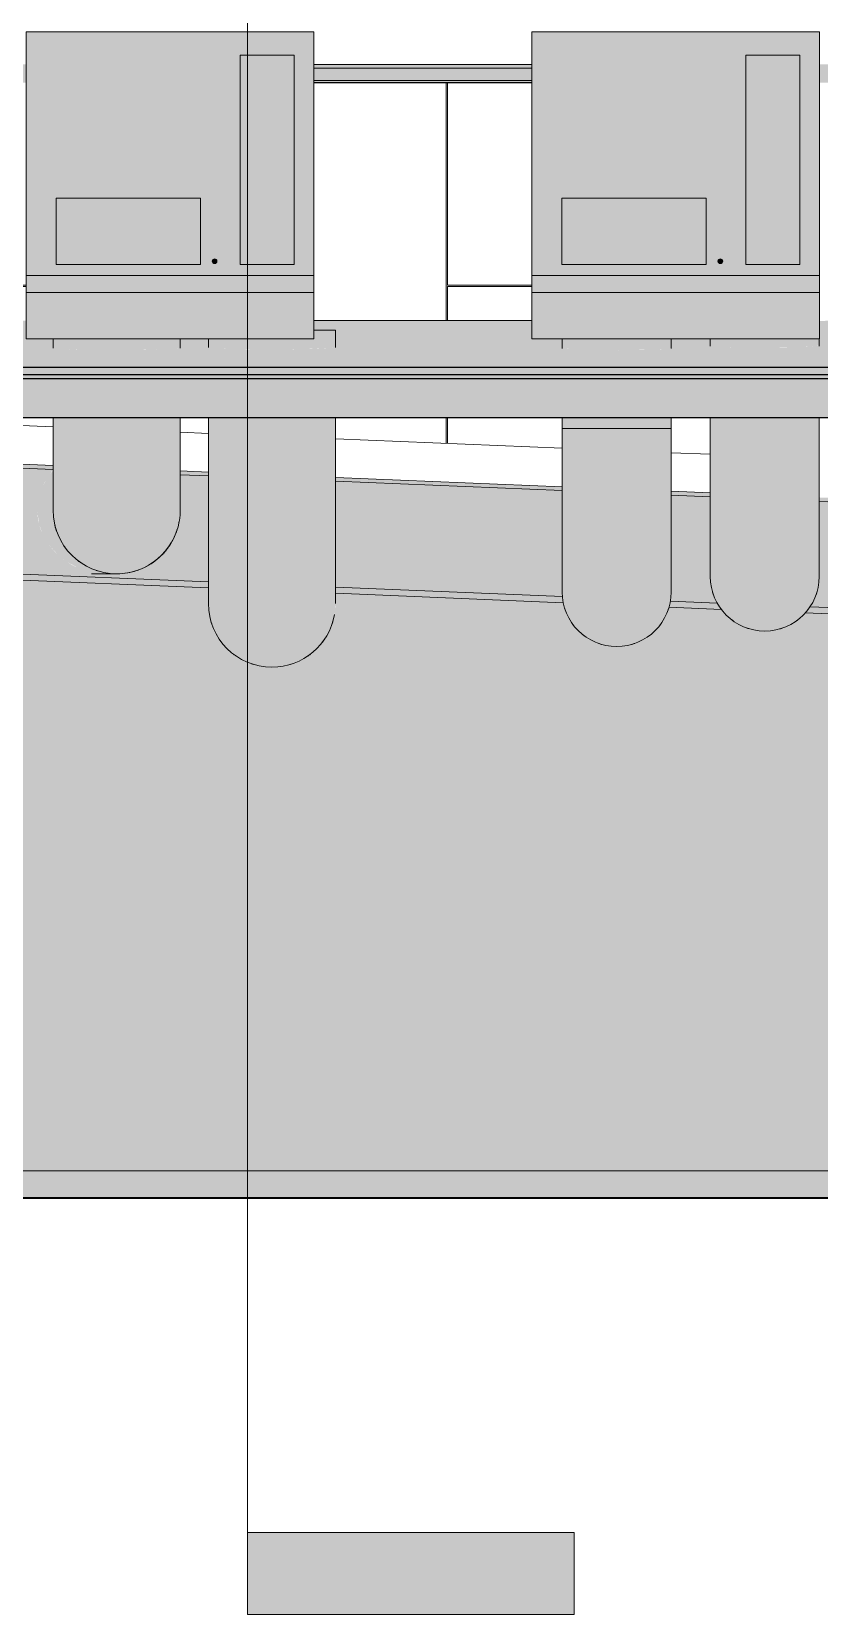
# Model space of a CAD drawing. Header units: inches. Extents: x -55396 to -733, y -290 to 853.
# Drawn here: x -19091.2 to -18917.8, y -97.7 to 250.7 of the extents above; entities that cross this region are included whole.
import ezdxf

# ---------------------------------------------------------------- set-up
doc = ezdxf.new("R2010")
doc.units = ezdxf.units.IN
doc.header["$MEASUREMENT"] = 0
for name, color, linetype, lineweight in [('A-CLNG', 13, 'Continuous', 9), ('A-CLNG-PATT', 13, 'Continuous', 25), ('A-ROOF', 132, 'Continuous', 9), ('A-WALL', 113, 'Continuous', 9), ('A-WALL-PATT', 111, 'Continuous', 25), ('C-BLDG-PADS', 91, 'Continuous', 9), ('C-TOPO', 7, 'Continuous', 9), ('G-ANNO-SYMB', 111, 'Continuous', 9), ('I-WALL', 2, 'Continuous', 9), ('L-SITE-WALL', 31, 'Continuous', 9), ('M-EQPM', 50, 'Continuous', 9), ('M-HVAC-DUCT', 70, 'Continuous', 9), ('M-HVAC-DUCT-ANNO', 70, 'Continuous', 9), ('S-BEAM', 12, 'Continuous', 9)]:
    doc.layers.add(name, color=color, linetype=linetype, lineweight=lineweight)

# ---------------------------------------------------------------- blocks, each defined once
blk = doc.blocks.new('Carrier_48TC_Standard_Efficiency_Gas_Heat_Electric_Cooling_Packaged_Rooftop_Unit_3_to_15_nominal_tons - 15 ton 48TC__16-873539-Section 7')
at = {"layer": 'M-EQPM'}
h = blk.add_hatch(color=256, dxfattribs=at)
h.paths.add_polyline_path([(22559.12, 193.33), (22622.49, 193.33), (22622.49, 250.7), (22559.12, 250.7), (22559.12, 193.61)], flags=0)
h.paths.add_polyline_path([(22618.12, 199.45), (22606.24, 199.45), (22606.24, 245.58), (22618.12, 245.58), (22618.12, 232.67)], flags=0)
h.paths.add_polyline_path([(22569.19, 199.45), (22565.74, 199.45), (22565.74, 214.08), (22597.49, 214.08), (22597.49, 199.45), (22574.04, 199.45)], flags=0)
h.paths.add_polyline_path([(22600.48, 199.7), (22600.16, 199.94), (22600.09, 200.2), (22600.48, 200.71), (22600.82, 200.66), (22601.07, 200.46), (22601.14, 200.2), (22600.88, 199.75)], flags=0)
for points in [[(22618.12, 199.45), (22618.12, 245.58), (22606.24, 245.58), (22606.24, 199.45), (22607.93, 199.45)], [(22565.74, 199.45), (22597.49, 199.45), (22597.49, 214.08), (22565.74, 214.08)], [(22600.48, 199.7), (22600.88, 199.75), (22601.14, 200.2), (22601.07, 200.46), (22600.75, 200.71), (22600.35, 200.66), (22600.09, 200.2), (22600.16, 199.94)], [(22598.24, 183.08), (22622.49, 183.08), (22622.49, 197.08), (22559.12, 197.08), (22559.12, 183.08), (22588.56, 183.08)]]:
    blk.add_hatch(color=256, dxfattribs=at).paths.add_polyline_path(points, flags=0)
for p, q in [((22559.12, 250.7), (22622.49, 250.7)), ((22559.12, 193.33), (22559.12, 250.7)), ((22622.49, 250.7), (22622.49, 193.33)), ((22618.12, 245.58), (22606.24, 245.58)), ((22606.24, 245.58), (22606.24, 199.45)), ((22618.12, 199.45), (22618.12, 245.58)), ((22597.49, 214.08), (22565.74, 214.08)), ((22565.74, 214.08), (22565.74, 199.45)), ((22597.49, 199.45), (22597.49, 214.08)), ((22565.74, 199.45), (22597.49, 199.45)), ((22606.24, 199.45), (22618.12, 199.45)), ((22559.12, 197.08), (22622.49, 197.08)), ((22559.12, 183.08), (22559.12, 197.08)), ((22622.49, 197.08), (22622.49, 183.08)), ((22622.49, 193.33), (22559.12, 193.33)), ((22622.49, 183.08), (22559.12, 183.08))]:
    blk.add_line(p, q, dxfattribs=at)
for start, end in [(0, 180), (180, 0)]:
    blk.add_arc((22600.62, 200.2), 0.523, start, end, dxfattribs=at)
blk = doc.blocks.new('Round Elbow - 1_5 D-888105-Section 7')
at = {"layer": 'M-HVAC-DUCT'}
for points in [[(22689.16, 115.38), (22689.16, 163.38), (22677.16, 163.38), (22677.18, 127.17), (22677.5, 124.65), (22678.25, 122.45), (22679.46, 120.37), (22680.67, 118.89), (22682.63, 117.32), (22684.85, 116.2), (22686.82, 115.61), (22687.99, 115.49)], [(22689.16, 115.38), (22691.71, 115.67), (22693.75, 116.29), (22695.93, 117.48), (22697.92, 119.23), (22699.14, 120.71), (22700.32, 123.03), (22700.96, 125.33), (22701.16, 127.6), (22701.16, 163.38), (22689.16, 163.38), (22689.16, 115.49)]]:
    blk.add_hatch(color=256, dxfattribs=at).paths.add_polyline_path(points, flags=0)
for p, q in [((22677.16, 163.38), (22689.16, 163.38)), ((22689.16, 163.38), (22701.16, 163.38))]:
    blk.add_line(p, q, dxfattribs=at)
at = {"layer": 'M-HVAC-DUCT', "flags": 128}
for points in [[(22677.16, 163.38), (22677.16, 161.94), (22677.16, 160.5), (22677.16, 159.07), (22677.16, 157.64), (22677.16, 156.22), (22677.16, 154.82), (22677.16, 153.43), (22677.16, 152.05), (22677.16, 150.69), (22677.16, 149.36), (22677.16, 148.04), (22677.16, 146.75), (22677.16, 145.49), (22677.16, 144.25), (22677.16, 143.05), (22677.16, 141.88), (22677.16, 140.74), (22677.16, 139.64), (22677.16, 138.57), (22677.16, 137.55), (22677.16, 136.57), (22677.16, 135.63), (22677.16, 134.73), (22677.16, 133.88), (22677.16, 133.08), (22677.16, 132.33), (22677.16, 131.62), (22677.16, 130.97), (22677.16, 130.37), (22677.16, 129.82), (22677.16, 129.33), (22677.16, 128.89), (22677.16, 128.5), (22677.16, 128.17), (22677.16, 127.9), (22677.16, 127.68), (22677.16, 127.52), (22677.16, 127.42), (22677.16, 127.38), (22677.16, 127.38)], [(22701.16, 127.38), (22701.16, 127.4), (22701.16, 127.49), (22701.16, 127.63), (22701.16, 127.83), (22701.16, 128.09), (22701.16, 128.41), (22701.16, 128.78), (22701.16, 129.2), (22701.16, 129.68), (22701.16, 130.22), (22701.16, 130.8), (22701.16, 131.44), (22701.16, 132.13), (22701.16, 132.87), (22701.16, 133.66), (22701.16, 134.5), (22701.16, 135.38), (22701.16, 136.31), (22701.16, 137.28), (22701.16, 138.29), (22701.16, 139.35), (22701.16, 140.44), (22701.16, 141.57), (22701.16, 142.73), (22701.16, 143.92), (22701.16, 145.15), (22701.16, 146.41), (22701.16, 147.69), (22701.16, 149), (22701.16, 150.33), (22701.16, 151.68), (22701.16, 153.05), (22701.16, 154.44), (22701.16, 155.84), (22701.16, 157.26), (22701.16, 158.68), (22701.16, 160.11), (22701.16, 161.55), (22701.16, 162.99), (22701.16, 163.38)]]:
    blk.add_lwpolyline(points, dxfattribs=at)
at = {"layer": 'M-HVAC-DUCT'}
for start, end in [(180, 270), (270, 0)]:
    blk.add_arc((22689.16, 127.38), 12, start, end, dxfattribs=at)
blk = doc.blocks.new('Round Elbow - 1_5 D-V249-Section 7')
at = {"layer": 'M-HVAC-DUCT'}
for points in [[(22721.77, 118.79), (22721.77, 165.76), (22709.77, 165.76), (22709.84, 130.14), (22710.12, 128.07), (22710.86, 125.86), (22711.8, 124.12), (22713.29, 122.3), (22715.25, 120.73), (22717.59, 119.57), (22719.43, 119.02), (22721.01, 118.86)], [(22721.77, 118.79), (22724.33, 119.08), (22726.37, 119.7), (22728.54, 120.89), (22730.53, 122.64), (22731.75, 124.12), (22732.93, 126.44), (22733.57, 128.74), (22733.77, 131.01), (22733.73, 165.76), (22721.77, 165.76), (22721.77, 119.02)]]:
    blk.add_hatch(color=256, dxfattribs=at).paths.add_polyline_path(points, flags=0)
at = {"layer": 'M-HVAC-DUCT', "flags": 128}
for points in [[(22709.77, 165.76), (22709.77, 165.35), (22709.77, 163.91), (22709.77, 162.48), (22709.77, 161.05), (22709.77, 159.63), (22709.77, 158.23), (22709.77, 156.84), (22709.77, 155.46), (22709.77, 154.1), (22709.77, 152.77), (22709.77, 151.45), (22709.77, 150.16), (22709.77, 148.9), (22709.77, 147.66), (22709.77, 146.46), (22709.77, 145.29), (22709.77, 144.15), (22709.77, 143.05), (22709.77, 141.98), (22709.77, 140.96), (22709.77, 139.98), (22709.77, 139.04), (22709.77, 138.14), (22709.77, 137.3), (22709.77, 136.49), (22709.77, 135.74), (22709.77, 135.04), (22709.77, 134.38), (22709.77, 133.78), (22709.77, 133.23), (22709.77, 132.74), (22709.77, 132.3), (22709.77, 131.91), (22709.77, 131.58), (22709.77, 131.31), (22709.77, 131.09), (22709.77, 130.93), (22709.77, 130.83), (22709.77, 130.79), (22709.77, 130.79)], [(22733.77, 130.79), (22733.77, 130.81), (22733.77, 130.9), (22733.77, 131.04), (22733.77, 131.25), (22733.77, 131.5), (22733.77, 131.82), (22733.77, 132.19), (22733.77, 132.61), (22733.77, 133.09), (22733.77, 133.63), (22733.77, 134.21), (22733.77, 134.85), (22733.77, 135.54), (22733.77, 136.28), (22733.77, 137.07), (22733.77, 137.91), (22733.77, 138.79), (22733.77, 139.72), (22733.77, 140.69), (22733.77, 141.7), (22733.77, 142.76), (22733.77, 143.85), (22733.77, 144.98), (22733.77, 146.14), (22733.77, 147.34), (22733.77, 148.56), (22733.77, 149.82), (22733.77, 151.1), (22733.77, 152.41), (22733.77, 153.74), (22733.77, 155.09), (22733.77, 156.46), (22733.77, 157.85), (22733.77, 159.25), (22733.77, 160.67), (22733.77, 162.09), (22733.77, 163.52), (22733.77, 164.96), (22733.77, 165.76)]]:
    blk.add_lwpolyline(points, dxfattribs=at)
at = {"layer": 'M-HVAC-DUCT'}
for start, end in [(180, 270), (270, 0)]:
    blk.add_arc((22721.77, 130.79), 12, start, end, dxfattribs=at)
blk = doc.blocks.new('Round Elbow - 1_5 D-870650-Section 7')
at = {"layer": 'M-HVAC-DUCT'}
for points in [[(22563.83, 145.38), (22565.05, 145.38), (22565.05, 154.14), (22564.44, 153.4), (22563.65, 152.23), (22562.68, 150.48), (22562.06, 148.87), (22561.97, 148.63), (22561.55, 145.38), (22562.92, 145.38)], [(22578.88, 131.38), (22577.76, 131.44), (22575.06, 131.98), (22572.46, 133.06), (22571.74, 133.47), (22570.03, 134.67), (22568.05, 136.77), (22566.74, 138.78), (22565.77, 141.07), (22565.25, 143.08), (22565.05, 145.38), (22561.55, 145.38), (22561.97, 142.29), (22562.64, 140.32), (22564.04, 137.89), (22566.19, 135.48), (22567.72, 134.26), (22570.54, 132.69), (22571.71, 132.25), (22573.24, 131.79), (22577, 131.38), (22578.82, 131.38)]]:
    blk.add_hatch(color=256, dxfattribs=at).paths.add_polyline_path(points, flags=0)
at = {"layer": 'M-HVAC-DUCT', "flags": 128}
for points in [[(22593.05, 145.38), (22593.04, 144.82), (22593.01, 144.26), (22592.95, 143.7), (22592.87, 143.15), (22592.84, 142.98)], [(22592.2, 140.58), (22592.16, 140.45), (22591.95, 139.93), (22591.72, 139.42), (22591.47, 138.91), (22591.2, 138.42), (22590.91, 137.94), (22590.61, 137.47), (22590.28, 137.02), (22589.94, 136.58), (22589.79, 136.39)], [(22592.81, 142.78), (22592.77, 142.6), (22592.65, 142.05), (22592.51, 141.51), (22592.34, 140.98), (22592.21, 140.61)], [(22589.38, 135.93), (22589.2, 135.73), (22588.81, 135.34), (22588.4, 134.95), (22587.97, 134.59), (22587.53, 134.24), (22587.08, 133.91), (22586.62, 133.6), (22586.14, 133.31), (22585.65, 133.03), (22585.32, 132.86)], [(22589.76, 136.37), (22589.58, 136.15), (22589.41, 135.96)], [(22585.3, 132.85), (22585.15, 132.78), (22584.64, 132.54), (22584.13, 132.33), (22583.85, 132.23)], [(22579.02, 131.38), (22578.92, 131.38), (22578.75, 131.38), (22578.52, 131.38), (22578.22, 131.38), (22577.85, 131.38), (22577.42, 131.38), (22576.92, 131.38), (22576.36, 131.38), (22575.74, 131.38), (22575.05, 131.38), (22574.31, 131.38), (22573.5, 131.38)], [(22582.86, 131.91), (22582.53, 131.82), (22581.98, 131.69), (22581.43, 131.58), (22580.88, 131.5), (22580.32, 131.44), (22579.76, 131.4), (22579.2, 131.38), (22579.05, 131.38)], [(22583.81, 132.22), (22583.6, 132.14), (22583.07, 131.97), (22582.91, 131.92)]]:
    blk.add_lwpolyline(points, dxfattribs=at)
at = {"layer": 'M-HVAC-DUCT'}
blk.add_arc((22579.05, 145.38), 14, 193.7244, 200, dxfattribs=at)
blk = doc.blocks.new('Round Elbow - 1_5 D-V250-Section 7')
at = {"layer": 'M-HVAC-DUCT'}
h = blk.add_hatch(color=256, dxfattribs=at)
h.paths.add_polyline_path([(22579.05, 131.38), (22579.05, 165.76), (22565.05, 165.76), (22565.12, 144.63), (22565.32, 142.77), (22566.05, 140.26), (22567.08, 138.16), (22568.47, 136.24), (22570.05, 134.66), (22572.27, 133.15), (22574.26, 132.22), (22576.62, 131.59), (22578.88, 131.39)], flags=0)
h.paths.add_polyline_path([(22579.05, 180.61), (22579.05, 183.08), (22565.05, 182.99), (22565.12, 181.16), (22565.42, 181.07), (22566.84, 180.91), (22571.74, 180.7), (22578.88, 180.61)], flags=0)
h = blk.add_hatch(color=256, dxfattribs=at)
h.paths.add_polyline_path([(22579.05, 131.38), (22581.48, 131.59), (22584.19, 132.39), (22586.05, 133.26), (22588.05, 134.66), (22590.01, 136.71), (22591.18, 138.38), (22592.21, 140.59), (22592.88, 143.44), (22593.05, 146.3), (22593.01, 165.76), (22579.05, 165.76), (22579.05, 131.62)], flags=0)
h.paths.add_polyline_path([(22579.05, 180.61), (22586.71, 180.71), (22591.26, 180.91), (22592.88, 181.11), (22593.05, 181.2), (22593.05, 183.08), (22579.05, 183.08), (22579.05, 182.21)], flags=0)
at = {"layer": 'M-HVAC-DUCT', "flags": 128}
for points in [[(22565.05, 183.08), (22565.05, 182.35), (22565.05, 181.04)], [(22593.05, 181.04), (22593.05, 181.9), (22593.05, 183.08)], [(22565.05, 165.76), (22565.05, 165.07), (22565.05, 163.66), (22565.05, 162.3), (22565.05, 160.97), (22565.05, 159.69), (22565.05, 158.44), (22565.05, 157.25), (22565.05, 156.1), (22565.05, 155.01), (22565.05, 153.96), (22565.05, 152.97), (22565.05, 152.04), (22565.05, 151.16), (22565.05, 150.34), (22565.05, 149.58), (22565.05, 148.87), (22565.05, 148.23), (22565.05, 147.66), (22565.05, 147.14), (22565.05, 146.69), (22565.05, 146.31), (22565.05, 145.99), (22565.05, 145.74), (22565.05, 145.55), (22565.05, 145.43), (22565.05, 145.38), (22565.05, 145.38)], [(22593.05, 145.38), (22593.05, 145.41), (22593.05, 145.51), (22593.05, 145.68), (22593.05, 145.92), (22593.05, 146.22), (22593.05, 146.58), (22593.05, 147.02), (22593.05, 147.51), (22593.05, 148.07), (22593.05, 148.7), (22593.05, 149.38), (22593.05, 150.13), (22593.05, 150.93), (22593.05, 151.79), (22593.05, 152.72), (22593.05, 153.69), (22593.05, 154.72), (22593.05, 155.8), (22593.05, 156.94), (22593.05, 158.12), (22593.05, 159.35), (22593.05, 160.62), (22593.05, 161.94), (22593.05, 163.29), (22593.05, 164.69), (22593.05, 165.76)]]:
    blk.add_lwpolyline(points, dxfattribs=at)
at = {"layer": 'M-HVAC-DUCT'}
for start, end in [(180, 270), (270, 350)]:
    blk.add_arc((22579.05, 145.38), 14, start, end, dxfattribs=at)
blk = doc.blocks.new('Round Elbow - 1_5 D-V251-Section 7')
at = {"layer": 'M-HVAC-DUCT'}
for points in [[(22613.25, 110.83), (22613.25, 165.76), (22599.25, 165.76), (22599.31, 124.09), (22599.51, 122.22), (22600.25, 119.72), (22601.28, 117.61), (22602.87, 115.49), (22604.25, 114.11), (22606.47, 112.61), (22608.46, 111.68), (22610.82, 111.05), (22612.77, 110.88)], [(22613.25, 110.83), (22615.68, 111.05), (22618.39, 111.84), (22620.25, 112.71), (22622.25, 114.11), (22624.21, 116.17), (22625.37, 117.83), (22626.49, 120.37), (22627.08, 122.9), (22627.25, 125.75), (22627.2, 165.76), (22613.25, 165.76), (22613.25, 111.07)]]:
    blk.add_hatch(color=256, dxfattribs=at).paths.add_polyline_path(points, flags=0)
at = {"layer": 'M-HVAC-DUCT', "flags": 128}
for points in [[(22599.25, 165.76), (22599.25, 165.16), (22599.25, 163.48), (22599.25, 161.81), (22599.25, 160.14), (22599.25, 158.49), (22599.25, 156.85), (22599.25, 155.23), (22599.25, 153.62), (22599.25, 152.04), (22599.25, 150.48), (22599.25, 148.95), (22599.25, 147.44), (22599.25, 145.97), (22599.25, 144.53), (22599.25, 143.12), (22599.25, 141.75), (22599.25, 140.43), (22599.25, 139.14), (22599.25, 137.9), (22599.25, 136.71), (22599.25, 135.56), (22599.25, 134.46), (22599.25, 133.42), (22599.25, 132.43), (22599.25, 131.49), (22599.25, 130.61), (22599.25, 129.79), (22599.25, 129.03), (22599.25, 128.33), (22599.25, 127.69), (22599.25, 127.11), (22599.25, 126.6), (22599.25, 126.15), (22599.25, 125.76), (22599.25, 125.45), (22599.25, 125.19), (22599.25, 125.01), (22599.25, 124.89), (22599.25, 124.84), (22599.25, 124.83)], [(22627.25, 124.83), (22627.25, 124.87), (22627.25, 124.97), (22627.25, 125.14), (22627.25, 125.37), (22627.25, 125.67), (22627.25, 126.04), (22627.25, 126.47), (22627.25, 126.97), (22627.25, 127.53), (22627.25, 128.15), (22627.25, 128.84), (22627.25, 129.58), (22627.25, 130.39), (22627.25, 131.25), (22627.25, 132.17), (22627.25, 133.15), (22627.25, 134.18), (22627.25, 135.26), (22627.25, 136.39), (22627.25, 137.57), (22627.25, 138.8), (22627.25, 140.07), (22627.25, 141.39), (22627.25, 142.75), (22627.25, 144.14), (22627.25, 145.57), (22627.25, 147.04), (22627.25, 148.54), (22627.25, 150.06), (22627.25, 151.62), (22627.25, 153.19), (22627.25, 154.79), (22627.25, 156.41), (22627.25, 158.05), (22627.25, 159.7), (22627.25, 161.36), (22627.25, 163.03), (22627.25, 164.7), (22627.25, 165.76)]]:
    blk.add_lwpolyline(points, dxfattribs=at)
at = {"layer": 'M-HVAC-DUCT'}
for start, end in [(180, 270), (270, 350)]:
    blk.add_arc((22613.25, 124.83), 14, start, end, dxfattribs=at)
blk = doc.blocks.new('W-Wide Flange - 8_ WIDE-1150911-Section 7')
at = {"layer": 'S-BEAM'}
h = blk.add_hatch(color=256, dxfattribs=at)
h.paths.add_polyline_path([(22779.3, 145.43), (22779.3, 146.29), (22733.77, 148.19), (22733.81, 147.33), (22776.14, 145.56)], flags=0)
h.paths.add_polyline_path([(22709.77, 148.33), (22709.77, 149.19), (22701.16, 149.55), (22701.16, 148.69), (22704.76, 148.54)], flags=0)
h.paths.add_polyline_path([(22677.16, 149.69), (22677.16, 150.55), (22627.25, 152.63), (22627.3, 151.76), (22677.14, 149.69)], flags=0)
h.paths.add_polyline_path([(22599.25, 152.93), (22599.25, 153.79), (22593.05, 154.05), (22593.05, 153.19), (22598.24, 152.97)], flags=0)
h.paths.add_polyline_path([(22565.05, 154.36), (22565.05, 155.22), (22543.43, 156.12), (22543.43, 155.26), (22564.55, 154.38)], flags=0)
h.paths.add_polyline_path([(22542.68, 155.29), (22542.68, 156.15), (22512.87, 157.39), (22512.87, 156.53), (22540.14, 155.4)], flags=0)
h.paths.add_polyline_path([(22496.87, 157.2), (22496.87, 158.06), (22493.22, 158.16), (22493.23, 157.35), (22496.57, 157.21)], flags=0)
h.paths.add_polyline_path([(22477.22, 158.02), (22477.2, 158.88), (22473.36, 159.04), (22473.36, 158.18), (22477.2, 158.02)], flags=0)
h.paths.add_polyline_path([(22457.36, 158.84), (22457.36, 159.71), (22453.72, 159.86), (22453.72, 159)], flags=0)
h.paths.add_polyline_path([(22437.72, 159.66), (22437.72, 160.52), (22370.3, 163.33), (22370.3, 162.47), (22437.61, 159.67)], flags=0)
h = blk.add_hatch(color=256, dxfattribs=at)
h.paths.add_polyline_path([(22779.05, 120.78), (22779.05, 122.14), (22731.74, 124.11), (22730.74, 122.79), (22762.86, 121.45)], flags=0)
h.paths.add_polyline_path([(22712.25, 123.56), (22711.65, 124.4), (22711.34, 124.96), (22700.96, 125.33), (22700.9, 124.95), (22700.69, 124.04), (22712.09, 123.57)], flags=0)
h.paths.add_polyline_path([(22677.39, 125.02), (22677.36, 125.3), (22677.26, 126.38), (22627.25, 128.47), (22627.3, 127.1), (22677.39, 125.02)], flags=0)
h.paths.add_polyline_path([(22599.25, 128.27), (22599.25, 129.63), (22549.05, 131.72), (22549.05, 130.36), (22598.24, 128.31)], flags=0)
h.paths.add_polyline_path([(22537.05, 130.86), (22537.05, 132.22), (22510.13, 133.31), (22509.41, 132.7), (22508.34, 132.06), (22530.46, 131.14)], flags=0)
for p, q in [((22437.72, 159.66), (22370.3, 162.47)), ((22457.36, 158.84), (22453.72, 159)), ((22477.2, 158.02), (22473.36, 158.18)), ((22496.87, 157.2), (22493.22, 157.35)), ((22542.68, 155.29), (22512.86, 156.53)), ((22565.05, 154.36), (22543.43, 155.26)), ((22599.25, 152.93), (22593.04, 153.19)), ((22677.16, 149.69), (22627.3, 151.76)), ((22709.77, 148.33), (22701.16, 148.69)), ((22779.3, 145.43), (22733.81, 147.33)), ((22510.17, 133.34), (22537.05, 132.22)), ((22537.05, 130.86), (22508.29, 132.06)), ((22549.05, 131.72), (22599.25, 129.63)), ((22599.26, 128.27), (22549.05, 130.36)), ((22627.3, 128.46), (22677.26, 126.38)), ((22677.39, 125.02), (22627.3, 127.1)), ((22712.25, 123.56), (22700.63, 124.05)), ((22700.96, 125.39), (22711.34, 124.96)), ((22779.05, 120.78), (22730.66, 122.8)), ((22731.74, 124.11), (22779.05, 122.14))]:
    blk.add_line(p, q, dxfattribs=at)
blk = doc.blocks.new('Section - 3_32_ x 3_8_-18514-Section 7')
at = {"layer": 'G-ANNO-SYMB'}
blk.add_hatch(color=256, dxfattribs=at).paths.add_polyline_path([(22131.83, -79.66), (22059.83, -79.66), (22059.83, -97.66), (22131.83, -97.66)], flags=0)
for p, q in [((22059.83, -97.66), (22059.83, -79.66)), ((22059.83, -79.66), (22131.83, -79.66)), ((22131.83, -79.66), (22131.83, -97.66)), ((22131.83, -97.66), (22059.83, -97.66))]:
    blk.add_line(p, q, dxfattribs=at)

msp = doc.modelspace()

# ---------------------------------------------------------------- hatches: boundary and pattern name
at = {"layer": 'A-CLNG-PATT', "lineweight": 5}
h = msp.add_hatch(color=256, dxfattribs=at)
h.paths.add_polyline_path([(-19392.23, 174.27), (-19226.08, 174.27), (-19226.08, 175.27), (-19299.55, 175.27), (-19299.57, 174.67), (-19300.63, 174.62), (-19303.45, 174.68), (-19303.45, 175.27), (-20238.31, 175.27), (-20238.31, 174.27), (-19469.69, 174.27)], flags=0)
h.paths.add_polyline_path([(-18865, 174.27), (-18865, 175.27), (-19166.58, 175.27), (-19166.58, 174.27), (-18888.69, 174.27)], flags=0)
h.paths.add_polyline_path([(-20747.91, 174.27), (-20243.06, 174.27), (-20243.06, 175.27), (-20751.25, 175.27), (-20751.25, 174.27)], flags=0)
at = {"layer": 'A-CLNG-PATT', "lineweight": 9}
h = msp.add_hatch(dxfattribs=at)
h.set_pattern_fill('FP_15', color=256, style=0, pattern_type=2)
h.set_pattern_definition([(161.57, (22032.964, 108.666), (-7.6802237, -0.0009796), [0, -54.643, 6.067, 0]), (18.43, (22031.044, 108.666), (-7.6802237, 0.0009796), [0, -54.643, 6.067, 0]), (108.43, (22032.964, 108.666), (3.83829529, -19.20136532), [18.211, -42.499]), (71.57, (22031.044, 108.666), (3.83829529, 19.20136532), [18.211, -42.499])])
h.paths.add_polyline_path([(-20751.25, 165.76), (-18865, 165.76), (-18865, 174.27), (-19166.58, 174.27), (-19166.58, 172.83), (-19226.08, 172.83), (-19226.08, 174.27), (-20751.25, 174.27), (-20751.25, 174.08)], flags=0)
at = {"layer": 'A-ROOF', "lineweight": 5}
h = msp.add_hatch(color=256, dxfattribs=at)
h.paths.add_polyline_path([(-20762.5, 176.77), (-19226.08, 176.77), (-19226.08, 187.14), (-19278.75, 187.14), (-19278.75, 186.83), (-19281, 186.83), (-19281, 186.58), (-19299.55, 186.58), (-19299.57, 177.18), (-19300.63, 177.12), (-19303.45, 177.18), (-19303.45, 184.6), (-19303.82, 184.28), (-19303.89, 184.37), (-19303.89, 186.58), (-19310.6, 186.58), (-19310.67, 184.28), (-19311.25, 184.77), (-19311.25, 177.77), (-19313.25, 177.77), (-19313.25, 186.58), (-20529.75, 186.59), (-20529.75, 187.14), (-20762.5, 187.14)], flags=0)
h.paths.add_polyline_path([(-18865, 176.77), (-18865, 187.14), (-18917.69, 187.07), (-18917.69, 183.08), (-18917.78, 183.08), (-18917.78, 181.65), (-18918.01, 181.55), (-18919.8, 181.37), (-18924.06, 181.21), (-18929.78, 181.15), (-18936.69, 181.24), (-18940.86, 181.46), (-18941.78, 181.65), (-18941.78, 183.08), (-18950.39, 183.08), (-18950.39, 181.11), (-18950.62, 181.02), (-18952.41, 180.84), (-18956.47, 180.68), (-18962.39, 180.61), (-18969.06, 180.7), (-18973.48, 180.92), (-18974.39, 181.11), (-18974.39, 183.08), (-18981.06, 183.08), (-18981.06, 187.14), (-19029.06, 187.14), (-19029.06, 185.01), (-19024.3, 185.01), (-19024.3, 181.36), (-19024.51, 181.26), (-19026.18, 181.07), (-19029.3, 180.91), (-19035.87, 180.79), (-19043.62, 180.82), (-19049.03, 180.99), (-19051.51, 181.17), (-19052.3, 181.36), (-19052.3, 183.08), (-19058.5, 182.99), (-19058.55, 181.16), (-19058.79, 181.08), (-19060.53, 180.9), (-19065.01, 180.7), (-19072.67, 180.61), (-19080.77, 180.73), (-19084.76, 180.92), (-19086.43, 181.16), (-19086.5, 181.2), (-19086.5, 183.08), (-19092.44, 183.08), (-19092.44, 187.14), (-19136.87, 187.14), (-19136.87, 181.89), (-19166.58, 181.89), (-19166.58, 176.77), (-18888.69, 176.77)], flags=0)
at = {"layer": 'A-ROOF'}
h = msp.add_hatch(color=256, dxfattribs=at)
h.paths.add_polyline_path([(-18865, 175.27), (-18865, 176.77), (-19166.58, 176.77), (-19166.58, 175.27), (-18888.69, 175.27)], flags=0)
h.paths.add_polyline_path([(-20762.5, 175.27), (-19226.08, 175.27), (-19226.08, 176.77), (-20762.5, 176.77)], flags=0)
at = {"layer": 'A-WALL', "lineweight": 5}
h = msp.add_hatch(color=256, dxfattribs=at)
h.paths.add_polyline_path([(-18888.69, 242.69), (-18866.94, 242.69), (-18851.56, 243.5), (-18917.69, 243.5), (-18917.69, 242.69)], flags=0)
h.paths.add_polyline_path([(-19092.44, 242.69), (-19092.44, 243.5), (-19204.87, 243.5), (-19204.87, 242.69)], flags=0)
h.paths.add_polyline_path([(-19029.06, 242.69), (-18981.06, 242.69), (-18981.06, 243.5), (-19029.06, 243.5)], flags=0)
h = msp.add_hatch(color=256, dxfattribs=at)
h.paths.add_polyline_path([(-18917.69, 240), (-18867, 240), (-18867, 242.69), (-18917.69, 242.69)], flags=0)
h.paths.add_polyline_path([(-19029.06, 240), (-18981.06, 240), (-18981.06, 242.69), (-19029.06, 242.69)], flags=0)
h.paths.add_polyline_path([(-19092.44, 240), (-19092.44, 242.69), (-19204.87, 242.69), (-19204.87, 240)], flags=0)
h = msp.add_hatch(color=256, dxfattribs=at)
h.paths.add_polyline_path([(-19204.87, 239.5), (-19092.44, 239.5), (-19092.44, 240), (-19204.87, 240)], flags=0)
h.paths.add_polyline_path([(-19029.06, 239.5), (-18981.06, 239.5), (-18981.06, 240), (-19029.06, 240)], flags=0)
h.paths.add_polyline_path([(-18917.69, 239.5), (-18867.45, 239.54), (-18867, 240), (-18917.69, 240)], flags=0)
at = {"layer": 'A-WALL-PATT', "lineweight": 9}
h = msp.add_hatch(dxfattribs=at)
h.set_pattern_fill('FP_18', color=256, style=0, pattern_type=2)
h.set_pattern_definition([(0, (22446.93, 146.5), (-193, 193), [48, -145]), (90, (22446.93, 146.5), (-193, 1e-14), [96.25, -96.75]), (180, (22494.93, 242.75), (-193, 193), [48, -145]), (90, (22494.93, 146.5), (-193, 1e-14), [96.25, -96.75]), (180, (22494.93, 243), (-193, 193), [48, -145]), (90, (22494.93, 243), (-193, 1e-14), [96.25, -96.75]), (0, (22446.93, 339.25), (-193, 193), [48, -145]), (90, (22446.93, 243), (-193, 1e-14), [96.25, -96.75]), (0, (22495.18, 194.5), (-193, 193), [48, -145]), (90, (22495.18, 146.25), (-193, 1e-14), [48.25, -144.75]), (90, (22543.18, 146.25), (-193, 1e-14), [48.25, -144.75]), (0, (22495.18, 291), (-193, 193), [48, -145]), (90, (22495.18, 194.75), (-193, 1e-14), [96.25, -96.75]), (180, (22543.18, 194.75), (-193, 193), [48, -145]), (90, (22543.18, 194.75), (-193, 1e-14), [96.25, -96.75]), (90, (22495.18, 291.25), (-193, 1e-14), [48, -145]), (180, (22543.18, 291.25), (-193, 193), [48, -145]), (90, (22543.18, 291.25), (-193, 1e-14), [48, -145]), (0, (22543.43, 146.5), (-193, 193), [48, -145]), (90, (22543.43, 146.5), (-193, 1e-14), [96.25, -96.75]), (180, (22591.43, 242.75), (-193, 193), [48, -145]), (90, (22591.43, 146.5), (-193, 1e-14), [96.25, -96.75]), (180, (22591.43, 243), (-193, 193), [48, -145]), (90, (22591.43, 243), (-193, 1e-14), [96.25, -96.75]), (180, (22591.43, 339.25), (-193, 193), [48, -145]), (90, (22543.43, 243), (-193, 1e-14), [96.25, -96.75]), (0, (22591.68, 194.5), (-193, 193), [48, -145]), (90, (22591.68, 146.25), (-193, 1e-14), [48.25, -144.75]), (90, (22639.68, 146.25), (-193, 1e-14), [48.25, -144.75]), (0, (22591.68, 291), (-193, 193), [48, -145]), (90, (22591.68, 194.75), (-193, 1e-14), [96.25, -96.75]), (180, (22639.68, 194.75), (-193, 193), [48, -145]), (90, (22639.68, 194.75), (-193, 1e-14), [96.25, -96.75]), (90, (22591.68, 291.25), (-193, 1e-14), [48, -145]), (180, (22639.68, 291.25), (-193, 193), [48, -145]), (90, (22639.68, 291.25), (-193, 1e-14), [48, -145])])
h.paths.add_polyline_path([(-18865, 154.5), (-18865, 165.76), (-18865.25, 165.76), (-18865.25, 164.9), (-18867.18, 164.88), (-18867.54, 164.71), (-18867.78, 164.4), (-18867.87, 164.01), (-18867.85, 154.62), (-18866.31, 154.55)], flags=0)
h.paths.add_polyline_path([(-18868.62, 154.65), (-18868.65, 164.21), (-18868.82, 164.57), (-18869.13, 164.81), (-18869.51, 164.9), (-18871.25, 164.9), (-18871.25, 165.76), (-18917.78, 165.76), (-18917.74, 156.69), (-18868.65, 154.65)], flags=0)
h.paths.add_polyline_path([(-18941.78, 157.7), (-18941.78, 165.76), (-18950.39, 165.76), (-18950.39, 158.05), (-18943.25, 157.76)], flags=0)
h.paths.add_polyline_path([(-18974.39, 159.05), (-18974.39, 165.76), (-19024.3, 165.76), (-19024.26, 161.13), (-18975.74, 159.11)], flags=0)
h.paths.add_polyline_path([(-19052.3, 162.3), (-19052.3, 165.76), (-19058.5, 165.76), (-19058.5, 162.56), (-19053.02, 162.33)], flags=0)
h.paths.add_polyline_path([(-19086.5, 163.73), (-19086.5, 165.76), (-19105.5, 165.76), (-19105.5, 164.9), (-19107.43, 164.88), (-19107.81, 164.68), (-19107.79, 164.61), (-19088.12, 163.79)], flags=0)
h.paths.add_polyline_path([(-19109.17, 164.67), (-19109.38, 164.81), (-19109.76, 164.9), (-19111.5, 164.9), (-19111.5, 165.76), (-19135.37, 165.76), (-19109.21, 164.67)], flags=0)
h.paths.add_polyline_path([(-18917.69, 187.14), (-18865, 187.14), (-18865, 241.75), (-18866.94, 241.75), (-18867, 239.91), (-18867.54, 239.46), (-18917.69, 239.46), (-18917.69, 193.61)], flags=0)
h.paths.add_polyline_path([(-19092.44, 187.14), (-19092.44, 239.46), (-19204.87, 239.46), (-19204.87, 224.33), (-19166.58, 224.33), (-19166.58, 214.73), (-19136.87, 214.73), (-19136.87, 187.14), (-19101.72, 187.14)], flags=0)
h.paths.add_polyline_path([(-19004.89, 187.14), (-18981.06, 187.14), (-18981.06, 239.46), (-19029.06, 239.46), (-19029.06, 187.14)], flags=0)
at = {"layer": 'C-BLDG-PADS'}
h = msp.add_hatch(dxfattribs=at)
h.set_pattern_fill('FP_12', color=256, style=0, pattern_type=2)
h.set_pattern_definition([(50, (22032.004, 107.706), (55.0854, -4.81984), [5.76, -63.36]), (355, (22032.004, 107.706), (-10.65569, 57.76853), [4.608, -50.688]), (100.451, (22036.594, 107.305), (44.42947, 52.94866), [4.895, -53.848]), (46.184, (22032.004, 123.066), (81.96444, -12.71212), [8.64, -95.04]), (96.636, (22038.834, 122.01), (71.7815, 74.81238), [7.343, -80.772]), (351.184, (22032, 123.07), (71.78195, 74.81243), [6.912, -76.032]), (21, (22039.684, 119.226), (45.84207, -30.92146), [5.76, -63.36]), (326, (22039.684, 119.226), (18.687064, 55.69148), [4.608, -50.688]), (71.451, (22043.504, 116.65), (64.52891, 24.77011), [4.895, -53.848]), (37.5, (22032.004, 107.706), (0.933895, 25.566816), [2.534, -47.539, 2.534, -48.922, -50.88]), (37.5, (22032.004, 107.706), (0.933895, 25.566816), [-101.53, 2.534, -48.346]), (7.5, (22032.004, 107.706), (20.20404, 30.291303), [2.534, -26.803, 2.534, -46.387, -19.392]), (7.5, (22032.004, 107.706), (20.20404, 30.291303), [-78.259, 2.534, -16.858]), (327.5, (22014.877, 107.706), (40.9977845, -1.732403), [2.534, -16.666, 2.534, -57.37, -79.488]), (327.5, (22014.877, 107.706), (40.9977845, -1.732403), [-79.104, 2.534, -76.954]), (317.5, (22007.197, 107.706), (44.788883, 7.68784), [2.534, -22.426, 2.534, -37.248, -56.448]), (317.5, (22007.197, 107.706), (44.788883, 7.68784), [-64.742, 2.534, -53.914])])
h.paths.add_polyline_path([(-20752, -6), (-18860.75, -6), (-18860.75, 0), (-20752, 0), (-20752, -1.69)], flags=0)
at = {"layer": 'I-WALL'}
h = msp.add_hatch(color=256, dxfattribs=at)
h.paths.add_polyline_path([(-18927.42, 0), (-18872.5, 0), (-18872.5, 140.5), (-18872.25, 140.5), (-18872.25, 146.29), (-18917.78, 148.19), (-18917.84, 130.14), (-18918.03, 128.36), (-18918.86, 125.88), (-18919.91, 123.99), (-18921.52, 122.11), (-18923.11, 120.81), (-18925.19, 119.7), (-18927.44, 119.02), (-18929.78, 118.79), (-18932.12, 119.02), (-18934.7, 119.88), (-18936.44, 120.81), (-18938.47, 122.55), (-18939.9, 124.4), (-18940.9, 126.3), (-18941.57, 128.71), (-18941.78, 131.01), (-18941.78, 149.19), (-18950.39, 149.55), (-18950.39, 127.38), (-18950.65, 124.95), (-18951.47, 122.47), (-18952.69, 120.37), (-18954.14, 118.7), (-18955.73, 117.4), (-18957.8, 116.29), (-18960.05, 115.61), (-18962.39, 115.38), (-18964.74, 115.61), (-18967.32, 116.47), (-18969.06, 117.4), (-18971.08, 119.14), (-18972.52, 120.99), (-18973.51, 122.88), (-18974.2, 125.39), (-18974.39, 127.6), (-18974.39, 150.55), (-19024.3, 152.63), (-19024.31, 124.69), (-19024.54, 122.26), (-19025.46, 119.36), (-19026.4, 117.46), (-19027.96, 115.4), (-19029.95, 113.61), (-19032.43, 112.16), (-19034.47, 111.37), (-19037.01, 110.89), (-19039.59, 110.89), (-19042.29, 111.43), (-19044.89, 112.52), (-19045.61, 112.93), (-19047.32, 114.13), (-19049.07, 115.9), (-19050.61, 118.23), (-19051.57, 120.47), (-19052.1, 122.54), (-19052.3, 125.75), (-19052.3, 153.79), (-19058.5, 154.05), (-19058.55, 144.79), (-19058.74, 142.8), (-19059.65, 139.9), (-19060.59, 138.01), (-19062.15, 135.95), (-19064.15, 134.16), (-19066.63, 132.7), (-19068.67, 131.91), (-19071.21, 131.44), (-19075.86, 131.51), (-19078.74, 131.92), (-19081.58, 132.95), (-19082.39, 133.36), (-19084.35, 134.65), (-19085.85, 135.95), (-19087.52, 137.9), (-19089.05, 140.66), (-19089.24, 141.12), (-19089.8, 143.23), (-19089.99, 145.47), (-19089.65, 148.06), (-19089.49, 148.87), (-19088.46, 151.3), (-19087.2, 153.29), (-19086.5, 154.38), (-19086.5, 155.22), (-19108.12, 156.12), (-19108.09, 152.78), (-19107.83, 152.36), (-19107.43, 152.15), (-19106.56, 152.12), (-19105.5, 152.12), (-19105.5, 149.96), (-19102.5, 149.96), (-19102.5, 0)], flags=0)
h.paths.add_polyline_path([(-19237.29, 98.25), (-19114.5, 98.25), (-19114.5, 149.96), (-19111.5, 149.96), (-19111.5, 152.12), (-19109.53, 152.15), (-19109.13, 152.38), (-19108.9, 152.78), (-19108.87, 153.01), (-19108.87, 156.15), (-19138.69, 157.39), (-19138.69, 139.29), (-19138.92, 137.37), (-19139.6, 135.57), (-19140.97, 133.74), (-19142.42, 132.56), (-19143.85, 131.81), (-19145.72, 131.34), (-19281.25, 131.29), (-19281.25, 98.25)], flags=0)
h.paths.add_polyline_path([(-19158.33, 147.29), (-19154.69, 147.29), (-19154.69, 158.06), (-19158.33, 158.16), (-19158.33, 147.43)], flags=0)
h.paths.add_polyline_path([(-19217.92, 147.29), (-19213.83, 147.29), (-19213.83, 160.52), (-19281.25, 163.33), (-19281.25, 147.29), (-19219.12, 147.29)], flags=0)
h.paths.add_polyline_path([(-19197.83, 147.29), (-19194.19, 147.29), (-19194.19, 159.71), (-19197.83, 159.86), (-19197.83, 147.43)], flags=0)
h.paths.add_polyline_path([(-19177.36, 147.29), (-19174.33, 147.29), (-19174.35, 158.88), (-19178.19, 159.04), (-19178.19, 147.29), (-19178.06, 147.29)], flags=0)
at = {"layer": 'M-HVAC-DUCT', "lineweight": 5}
for points in [[(-19038.3, 180.78), (-19030.85, 180.87), (-19025.95, 181.09), (-19024.47, 181.28), (-19024.3, 181.36), (-19024.3, 185.01), (-19029.06, 185.01), (-19029.12, 183.08), (-19038.3, 183.08)], [(-19038.3, 180.78), (-19038.3, 183.08), (-19052.3, 183.08), (-19052.26, 181.34), (-19051.96, 181.24), (-19050.43, 181.07), (-19046.85, 180.9), (-19040.17, 180.78)], [(-18929.78, 181.15), (-18929.78, 183.08), (-18941.78, 183.08), (-18941.78, 181.65), (-18941.55, 181.55), (-18939.76, 181.37), (-18935.26, 181.2), (-18930.78, 181.15)], [(-18929.78, 181.15), (-18922.08, 181.27), (-18918.69, 181.46), (-18917.78, 181.65), (-18917.78, 183.08), (-18929.78, 183.08)]]:
    msp.add_hatch(color=256, dxfattribs=at).paths.add_polyline_path(points, flags=0)
h = msp.add_hatch(color=256, dxfattribs=at)
h.paths.add_polyline_path([(-18962.39, 163.38), (-18962.39, 165.76), (-18974.39, 165.76), (-18974.39, 163.38), (-18964.73, 163.38)], flags=0)
h.paths.add_polyline_path([(-18962.39, 180.61), (-18962.39, 183.08), (-18974.39, 183.08), (-18974.39, 181.11), (-18974.16, 181.02), (-18972.37, 180.84), (-18967.96, 180.67), (-18963.49, 180.62)], flags=0)
h = msp.add_hatch(color=256, dxfattribs=at)
h.paths.add_polyline_path([(-18950.62, 163.38), (-18950.39, 163.38), (-18950.41, 165.76), (-18962.39, 165.76), (-18962.39, 163.38), (-18951.31, 163.38)], flags=0)
h.paths.add_polyline_path([(-18962.39, 180.61), (-18954.76, 180.73), (-18951.31, 180.92), (-18950.39, 181.11), (-18950.39, 183.08), (-18962.39, 183.08)], flags=0)
at = {"layer": 'M-HVAC-DUCT-ANNO'}
h = msp.add_hatch(color=256, dxfattribs=at)
h.paths.add_polyline_path([(-19073.79, 131.44), (-19073.18, 131.44), (-19074.33, 131.54)], flags=0)
h.paths.add_polyline_path([(-19071.21, 131.44), (-19071.5, 131.47), (-19071.82, 131.44)], flags=0)
h.paths.add_polyline_path([(-19069.33, 131.79), (-19068.3, 132.06), (-19068.34, 132.06), (-19069.21, 131.82)], flags=0)
h = msp.add_hatch(color=256, dxfattribs=at)
h.paths.add_polyline_path([(-19037.62, 110.89), (-19037.01, 110.89), (-19037.31, 110.92)], flags=0)
h.paths.add_polyline_path([(-19035.13, 111.25), (-19034.11, 111.51), (-19034.14, 111.51), (-19035.01, 111.28)], flags=0)

# ---------------------------------------------------------------- linework, layer by layer
at = {"layer": 'A-CLNG', "lineweight": 25}
for p, q in [((-18865, 174.27), (-19166.58, 174.27)), ((-20751.25, 165.76), (-18865, 165.76))]:
    msp.add_line(p, q, dxfattribs=at)
at = {"layer": 'A-CLNG'}
for p, q in [((-19086.5, 155.22), (-19108.12, 156.12)), ((-19052.3, 153.79), (-19058.5, 154.05)), ((-18974.39, 150.55), (-19024.26, 152.62)), ((-18941.78, 149.19), (-18950.39, 149.55))]:
    msp.add_line(p, q, dxfattribs=at)
at = {"layer": 'A-ROOF'}
msp.add_line((-18981.06, 187.14), (-19029.06, 187.14), dxfattribs=at)
at = {"layer": 'A-ROOF', "lineweight": 25}
for p, q in [((-18865, 176.77), (-19166.58, 176.77)), ((-19166.58, 175.27), (-18865, 175.27))]:
    msp.add_line(p, q, dxfattribs=at)
at = {"layer": 'A-WALL'}
for p, q in [((-18981.06, 243.5), (-19029.06, 243.5)), ((-18981.06, 242.69), (-19029.06, 242.69)), ((-18981.06, 240), (-19029.06, 240)), ((-18981.06, 239.5), (-19029.06, 239.5)), ((-18981.06, 239.46), (-19029.06, 239.46))]:
    msp.add_line(p, q, dxfattribs=at)
at = {"layer": 'C-BLDG-PADS'}
for p, q in [((-18865, 0), (-20752, 0)), ((-20752, -6), (-18860.75, -6))]:
    msp.add_line(p, q, dxfattribs=at)
at = {"layer": 'C-TOPO', "lineweight": 35}
msp.add_line((-19969.94, -6.01), (-18860.75, -6.01), dxfattribs=at)
at = {"layer": 'C-TOPO'}
msp.add_line((-18860.75, -6.01), (-19969.94, -6.01), dxfattribs=at)
at = {"layer": 'G-ANNO-SYMB'}
msp.add_line((-19043.71, 545.16), (-19043.71, -79.66), dxfattribs=at)
at = {"layer": 'L-SITE-WALL'}
for p, q in [((-19095.24, 164.09), (-19086.5, 163.73)), ((-19058.51, 162.56), (-19052.3, 162.3)), ((-19024.26, 161.13), (-18974.38, 159.05)), ((-18950.39, 158.05), (-18941.78, 157.7))]:
    msp.add_line(p, q, dxfattribs=at)
at = {"layer": 'M-HVAC-DUCT'}
for p, q in [((-19029.04, 185.01), (-19024.3, 185.01)), ((-19024.3, 181.21), (-19024.3, 185.01)), ((-19052.3, 183.08), (-19052.3, 181.21)), ((-18974.39, 183.08), (-18974.39, 180.97)), ((-18950.39, 180.97), (-18950.39, 183.08)), ((-18941.78, 183.08), (-18941.78, 181.5)), ((-18917.78, 181.5), (-18917.78, 183.08)), ((-18974.39, 165.76), (-18974.39, 163.38)), ((-18950.39, 163.38), (-18950.39, 165.76)), ((-18950.39, 163.38), (-18974.39, 163.38))]:
    msp.add_line(p, q, dxfattribs=at)
at = {"layer": 'M-HVAC-DUCT-ANNO'}
msp.add_line((-19082.36, 135.52), (-19082.4, 135.48), dxfattribs=at)
for centre, radius, start, end in [((-19072.5, 145.38), 14, 196.4815, 198.7389), ((-19072.5, 145.38), 14, 341.0782, 343.3401), ((-19072.5, 145.38), 14, 214.4899, 217.2103), ((-19072.5, 145.38), 14, 322.7897, 325.5101), ((-19072.5, 145.38), 14, 232.7897, 235.5101), ((-19072.5, 145.38), 14, 304.4899, 307.2103), ((-19072.5, 145.38), 14, 251.3262, 253.3401), ((-19072.5, 145.38), 14, 286.6599, 288.6738), ((-18929.78, 130.79), 12, 196.059, 199.8662), ((-18929.78, 130.79), 12, 340.4872, 343.941), ((-18962.39, 127.38), 12, 196.059, 199.8662), ((-18962.39, 127.38), 12, 340.4872, 343.941), ((-18929.78, 130.79), 12, 215.1729, 217.8084), ((-18929.78, 130.79), 12, 322.1916, 324.8271), ((-19038.3, 124.83), 14, 196.4815, 198.627), ((-19038.3, 124.83), 14, 341.373, 343.3401), ((-18962.39, 127.38), 12, 215.1729, 217.8084), ((-18962.39, 127.38), 12, 322.1916, 324.8271), ((-18929.78, 130.79), 12, 232.1453, 234.8271), ((-18929.78, 130.79), 12, 250.1591, 253.941), ((-18929.78, 130.79), 12, 286.059, 289.5128), ((-18929.78, 130.79), 12, 305.1729, 307.8084), ((-19038.3, 124.83), 14, 214.4899, 217.2103), ((-19038.3, 124.83), 14, 322.7897, 325.5101), ((-18962.39, 127.38), 12, 232.1916, 234.8271), ((-18962.39, 127.38), 12, 250.1591, 253.941), ((-18962.39, 127.38), 12, 286.059, 289.5128), ((-18962.39, 127.38), 12, 305.1729, 307.8084), ((-19038.3, 124.83), 14, 232.7897, 235.5101), ((-19038.3, 124.83), 14, 251.3262, 253.3401), ((-19038.3, 124.83), 14, 286.6599, 288.6738), ((-19038.3, 124.83), 14, 304.4899, 307.2103)]:
    msp.add_arc(centre, radius, start, end, dxfattribs=at)

# ---------------------------------------------------------------- block references
at = {"layer": 'G-ANNO-SYMB'}
msp.add_blockref('Section - 3_32_ x 3_8_-18514-Section 7', (-41103.55, 0), dxfattribs=at)
at = {"layer": 'M-EQPM'}
for p in [(-41651.55, 0), (-41540.18, 0)]:
    msp.add_blockref('Carrier_48TC_Standard_Efficiency_Gas_Heat_Electric_Cooling_Packaged_Rooftop_Unit_3_to_15_nominal_tons - 15 ton 48TC__16-873539-Section 7', p, dxfattribs=at)
at = {"layer": 'M-HVAC-DUCT'}
for name in ['Round Elbow - 1_5 D-V250-Section 7', 'Round Elbow - 1_5 D-V251-Section 7', 'Round Elbow - 1_5 D-V249-Section 7', 'Round Elbow - 1_5 D-888105-Section 7', 'Round Elbow - 1_5 D-870650-Section 7']:
    msp.add_blockref(name, (-41651.55, 0), dxfattribs=at)
at = {"layer": 'S-BEAM'}
msp.add_blockref('W-Wide Flange - 8_ WIDE-1150911-Section 7', (-41651.55, 0), dxfattribs=at)

doc.saveas('drawing.dxf')
